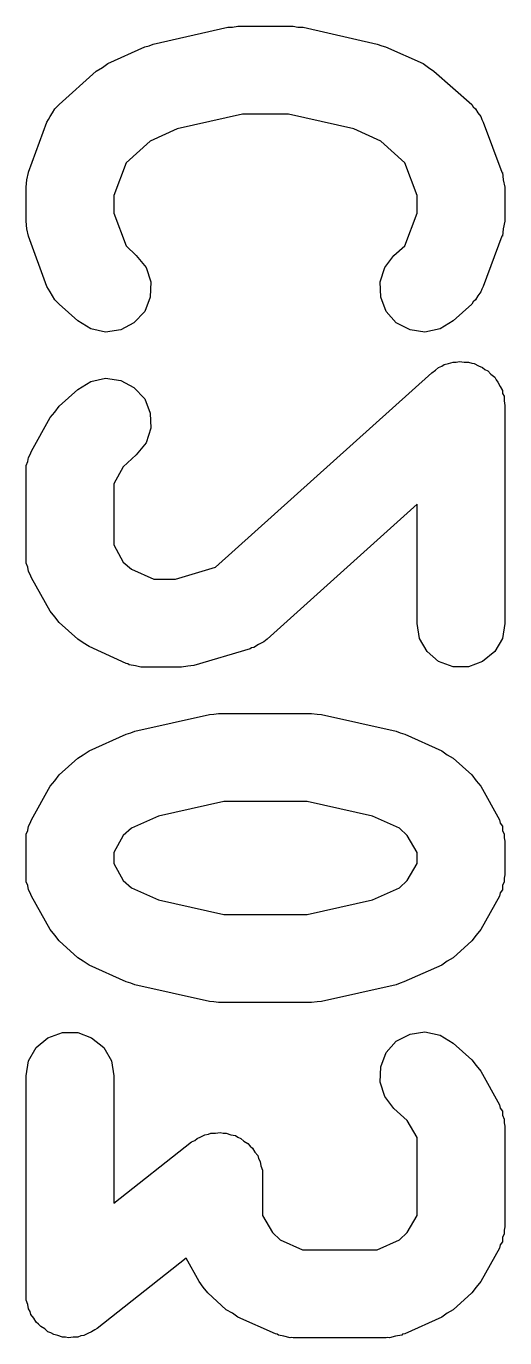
# Model space of a CAD drawing. Extents: x 103 to 139.4, y -103.3 to -91.2.
# Drawn here: x 108.895 to 109.517, y -93.352 to -91.648 of the extents above; entities that cross this region are included whole.
import ezdxf

# ---------------------------------------------------------------- set-up
doc = ezdxf.new("R2010")
doc.units = 0
doc.header["$MEASUREMENT"] = 0
doc.layers.add('BLACK', color=7, linetype='CONTINUOUS')

msp = doc.modelspace()

# ---------------------------------------------------------------- linework, layer by layer
at = {"layer": 'Black'}
for p, q in [((109.06, -91.6714), (109.157, -91.6496)), ((109.157, -91.6496), (109.163, -91.6493)), ((109.163, -91.6493), (109.17, -91.6482)), ((109.17, -91.6482), (109.242, -91.6482)), ((109.242, -91.6482), (109.248, -91.6493)), ((109.248, -91.6493), (109.255, -91.6496)), ((109.255, -91.6496), (109.351, -91.6714)), ((109.001, -91.6968), (109.049, -91.675)), ((109.049, -91.675), (109.055, -91.6736)), ((109.055, -91.6736), (109.06, -91.6714)), ((109.351, -91.6714), (109.357, -91.6736)), ((109.357, -91.6736), (109.362, -91.675)), ((109.362, -91.675), (109.411, -91.6968)), ((108.986, -91.7064), (108.994, -91.7017)), ((108.994, -91.7017), (109.001, -91.6968)), ((109.411, -91.6968), (109.418, -91.7017)), ((109.418, -91.7017), (109.425, -91.7064)), ((108.938, -91.7499), (108.986, -91.7064)), ((109.425, -91.7064), (109.474, -91.7499)), ((108.929, -91.7607), (108.932, -91.7554)), ((108.932, -91.7554), (108.935, -91.753)), ((108.935, -91.753), (108.938, -91.7499)), ((109.474, -91.7499), (109.476, -91.753)), ((109.476, -91.753), (109.479, -91.7554)), ((109.479, -91.7554), (109.482, -91.7607)), ((108.898, -91.8379), (108.922, -91.7726)), ((108.922, -91.7726), (108.924, -91.7693)), ((108.924, -91.7693), (108.926, -91.7656)), ((108.926, -91.7656), (108.929, -91.7607)), ((109.176, -91.7625), (109.091, -91.7816)), ((109.236, -91.7625), (109.176, -91.7625)), ((109.321, -91.7816), (109.236, -91.7625)), ((109.482, -91.7607), (109.486, -91.7656)), ((109.486, -91.7656), (109.487, -91.7692)), ((109.487, -91.7692), (109.489, -91.7726)), ((109.489, -91.7726), (109.513, -91.8379)), ((109.091, -91.7816), (109.056, -91.7973)), ((109.356, -91.7973), (109.321, -91.7816)), ((109.056, -91.7973), (109.025, -91.8255)), ((109.387, -91.8255), (109.356, -91.7973)), ((108.896, -91.8477), (108.898, -91.8382)), ((108.898, -91.8381), (108.898, -91.8379)), ((108.898, -91.8382), (108.898, -91.8381)), ((109.025, -91.8255), (109.009, -91.868)), ((109.403, -91.868), (109.387, -91.8255)), ((109.513, -91.8379), (109.513, -91.8381)), ((109.513, -91.8381), (109.514, -91.8382)), ((109.514, -91.8382), (109.515, -91.8478)), ((108.895, -91.8574), (108.896, -91.8477)), ((108.895, -91.8576), (108.895, -91.8574)), ((108.895, -91.8577), (108.895, -91.8576)), ((108.895, -91.9013), (108.895, -91.8577)), ((109.515, -91.8478), (109.517, -91.8574)), ((109.517, -91.8574), (109.517, -91.8576)), ((109.517, -91.8576), (109.517, -91.8577)), ((109.517, -91.8577), (109.517, -91.9013)), ((109.009, -91.868), (109.009, -91.891)), ((109.403, -91.891), (109.403, -91.868)), ((109.009, -91.891), (109.025, -91.9335)), ((109.387, -91.9335), (109.403, -91.891)), ((108.895, -91.9014), (108.895, -91.9013)), ((108.895, -91.9016), (108.895, -91.9014)), ((108.896, -91.9112), (108.895, -91.9016)), ((109.517, -91.9016), (109.515, -91.9112)), ((109.517, -91.9013), (109.517, -91.9014)), ((109.517, -91.9014), (109.517, -91.9016)), ((108.898, -91.9208), (108.896, -91.9112)), ((108.898, -91.921), (108.898, -91.9208)), ((108.898, -91.9211), (108.898, -91.921)), ((108.922, -91.9864), (108.898, -91.9211)), ((109.513, -91.9211), (109.489, -91.9864)), ((109.514, -91.9208), (109.513, -91.921)), ((109.513, -91.921), (109.513, -91.9211)), ((109.515, -91.9112), (109.514, -91.9208)), ((109.025, -91.9335), (109.038, -91.9459)), ((109.373, -91.9459), (109.387, -91.9335)), ((109.038, -91.9459), (109.051, -91.9615)), ((109.361, -91.9615), (109.373, -91.9459)), ((109.051, -91.9615), (109.057, -91.9804)), ((109.355, -91.9804), (109.361, -91.9615)), ((108.924, -91.9898), (108.922, -91.9864)), ((108.926, -91.9934), (108.924, -91.9898)), ((108.929, -91.9983), (108.926, -91.9934)), ((109.057, -91.9804), (109.056, -92.0002)), ((109.356, -92.0002), (109.355, -91.9804)), ((109.486, -91.9934), (109.482, -91.9983)), ((109.487, -91.9898), (109.486, -91.9934)), ((109.489, -91.9864), (109.487, -91.9898)), ((108.932, -92.0036), (108.929, -91.9983)), ((108.935, -92.006), (108.932, -92.0036)), ((108.938, -92.0091), (108.935, -92.006)), ((108.962, -92.0309), (108.938, -92.0091)), ((109.056, -92.0002), (109.049, -92.0186)), ((109.363, -92.0186), (109.356, -92.0002)), ((109.474, -92.0091), (109.45, -92.0309)), ((109.476, -92.006), (109.474, -92.0091)), ((109.479, -92.0036), (109.476, -92.006)), ((109.482, -91.9983), (109.479, -92.0036)), ((109.049, -92.0186), (109.035, -92.0334)), ((109.376, -92.0334), (109.363, -92.0186)), ((108.979, -92.0414), (108.962, -92.0309)), ((108.998, -92.0455), (108.979, -92.0414)), ((109.018, -92.0427), (108.998, -92.0455)), ((109.035, -92.0334), (109.018, -92.0427)), ((109.394, -92.0427), (109.376, -92.0334)), ((109.413, -92.0455), (109.394, -92.0427)), ((109.433, -92.0414), (109.413, -92.0455)), ((109.45, -92.0309), (109.433, -92.0414)), ((109.422, -92.0983), (109.427, -92.0951)), ((109.427, -92.0951), (109.431, -92.0913)), ((109.431, -92.0913), (109.435, -92.0899)), ((109.435, -92.0899), (109.438, -92.0878)), ((109.438, -92.0878), (109.444, -92.0865)), ((109.444, -92.0865), (109.45, -92.0845)), ((109.45, -92.0845), (109.454, -92.0845)), ((109.454, -92.0845), (109.458, -92.0837)), ((109.458, -92.0837), (109.464, -92.0845)), ((109.464, -92.0845), (109.47, -92.0845)), ((109.47, -92.0845), (109.474, -92.0859)), ((109.474, -92.0859), (109.477, -92.0864)), ((109.477, -92.0864), (109.483, -92.0892)), ((109.483, -92.0892), (109.488, -92.0913)), ((109.488, -92.0913), (109.491, -92.0939)), ((109.491, -92.0939), (109.495, -92.0957)), ((109.495, -92.0957), (109.499, -92.1002)), ((108.962, -92.1201), (108.979, -92.1096)), ((108.979, -92.1096), (108.998, -92.1054)), ((108.998, -92.1054), (109.018, -92.1082)), ((109.018, -92.1082), (109.035, -92.1175)), ((109.141, -92.351), (109.422, -92.0983)), ((109.499, -92.1002), (109.504, -92.104)), ((109.504, -92.104), (109.506, -92.1075)), ((109.506, -92.1075), (109.508, -92.1105)), ((109.508, -92.1105), (109.511, -92.116)), ((108.938, -92.1418), (108.962, -92.1201)), ((109.035, -92.1175), (109.049, -92.1323)), ((109.511, -92.116), (109.514, -92.1212)), ((109.514, -92.1212), (109.514, -92.1252)), ((109.514, -92.1252), (109.516, -92.1289)), ((109.516, -92.1289), (109.516, -92.1349)), ((108.932, -92.1493), (108.938, -92.1418)), ((109.049, -92.1323), (109.056, -92.1507)), ((109.516, -92.1349), (109.517, -92.1408)), ((109.517, -92.1408), (109.517, -92.4238)), ((108.902, -92.2001), (108.926, -92.1566)), ((108.926, -92.1566), (108.932, -92.1493)), ((109.056, -92.1507), (109.057, -92.1705)), ((109.057, -92.1705), (109.051, -92.1894)), ((109.051, -92.1894), (109.038, -92.205)), ((108.895, -92.2189), (108.897, -92.2137)), ((108.897, -92.2137), (108.898, -92.2083)), ((108.898, -92.2083), (108.9, -92.2044)), ((108.9, -92.2044), (108.902, -92.2001)), ((109.038, -92.205), (109.021, -92.2204)), ((108.895, -92.2234), (108.895, -92.2189)), ((108.895, -92.2279), (108.895, -92.2234)), ((108.895, -92.3367), (108.895, -92.2279)), ((109.021, -92.2204), (109.009, -92.2427)), ((109.009, -92.2427), (109.009, -92.3219)), ((109.403, -92.2691), (109.208, -92.4445)), ((109.403, -92.4238), (109.403, -92.2691)), ((109.009, -92.3219), (109.021, -92.3442)), ((108.895, -92.3412), (108.895, -92.3367)), ((108.895, -92.3457), (108.895, -92.3412)), ((108.897, -92.3509), (108.895, -92.3457)), ((108.898, -92.3563), (108.897, -92.3509)), ((109.021, -92.3442), (109.032, -92.3536)), ((109.089, -92.3666), (109.141, -92.351)), ((108.9, -92.3602), (108.898, -92.3563)), ((108.902, -92.3645), (108.9, -92.3602)), ((108.926, -92.408), (108.902, -92.3645)), ((109.032, -92.3536), (109.061, -92.3666)), ((109.061, -92.3666), (109.089, -92.3666)), ((108.932, -92.4153), (108.926, -92.408)), ((108.938, -92.4227), (108.932, -92.4153)), ((108.962, -92.4445), (108.938, -92.4227)), ((109.406, -92.4433), (109.403, -92.4238)), ((109.517, -92.4238), (109.514, -92.4433)), ((108.969, -92.4492), (108.962, -92.4445)), ((108.977, -92.4541), (108.969, -92.4492)), ((109.025, -92.4759), (108.977, -92.4541)), ((109.197, -92.4511), (109.191, -92.455)), ((109.204, -92.4478), (109.197, -92.4511)), ((109.206, -92.4459), (109.204, -92.4478)), ((109.208, -92.4445), (109.206, -92.4459)), ((109.416, -92.4605), (109.406, -92.4433)), ((109.514, -92.4433), (109.504, -92.4605)), ((109.186, -92.4568), (109.113, -92.4785)), ((109.188, -92.4556), (109.186, -92.4568)), ((109.191, -92.455), (109.188, -92.4556)), ((109.431, -92.4733), (109.416, -92.4605)), ((109.504, -92.4605), (109.488, -92.4733)), ((109.027, -92.4764), (109.025, -92.4759)), ((109.029, -92.4775), (109.027, -92.4764)), ((109.037, -92.4789), (109.029, -92.4775)), ((109.044, -92.4808), (109.037, -92.4789)), ((109.046, -92.4806), (109.044, -92.4808)), ((109.049, -92.4809), (109.046, -92.4806)), ((109.097, -92.4809), (109.049, -92.4809)), ((109.105, -92.4795), (109.097, -92.4809)), ((109.113, -92.4785), (109.105, -92.4795)), ((109.45, -92.4801), (109.431, -92.4733)), ((109.47, -92.4801), (109.45, -92.4801)), ((109.488, -92.4733), (109.47, -92.4801)), ((109.036, -92.564), (109.133, -92.5422)), ((109.133, -92.5422), (109.139, -92.5419)), ((109.139, -92.5419), (109.145, -92.5408)), ((109.145, -92.5408), (109.266, -92.5408)), ((109.266, -92.5408), (109.273, -92.5419)), ((109.273, -92.5419), (109.279, -92.5422)), ((109.279, -92.5422), (109.376, -92.564)), ((108.977, -92.5894), (109.025, -92.5676)), ((109.025, -92.5676), (109.031, -92.5662)), ((109.031, -92.5662), (109.036, -92.564)), ((109.376, -92.564), (109.381, -92.5662)), ((109.381, -92.5662), (109.387, -92.5676)), ((109.387, -92.5676), (109.435, -92.5894)), ((108.969, -92.5944), (108.977, -92.5894)), ((109.435, -92.5894), (109.442, -92.5944)), ((108.938, -92.6208), (108.962, -92.599)), ((108.962, -92.599), (108.969, -92.5944)), ((109.442, -92.5944), (109.45, -92.599)), ((109.45, -92.599), (109.474, -92.6208)), ((108.932, -92.6282), (108.938, -92.6208)), ((109.474, -92.6208), (109.48, -92.6282)), ((108.902, -92.6791), (108.926, -92.6355)), ((108.926, -92.6355), (108.932, -92.6282)), ((109.48, -92.6282), (109.486, -92.6355)), ((109.486, -92.6355), (109.51, -92.6791)), ((109.152, -92.6551), (109.067, -92.6742)), ((109.26, -92.6551), (109.152, -92.6551)), ((109.345, -92.6742), (109.26, -92.6551)), ((109.067, -92.6742), (109.032, -92.69)), ((109.38, -92.69), (109.345, -92.6742)), ((108.895, -92.6978), (108.897, -92.6927)), ((108.897, -92.6927), (108.898, -92.6873)), ((108.898, -92.6873), (108.9, -92.6834)), ((108.9, -92.6834), (108.902, -92.6791)), ((109.032, -92.69), (109.021, -92.6994)), ((109.39, -92.6994), (109.38, -92.69)), ((109.51, -92.6791), (109.511, -92.6834)), ((109.511, -92.6834), (109.514, -92.6873)), ((109.514, -92.6873), (109.514, -92.6927)), ((109.514, -92.6927), (109.516, -92.6978)), ((108.895, -92.7024), (108.895, -92.6978)), ((108.895, -92.7068), (108.895, -92.7024)), ((108.895, -92.7504), (108.895, -92.7068)), ((109.021, -92.6994), (109.009, -92.7216)), ((109.403, -92.7216), (109.39, -92.6994)), ((109.516, -92.6978), (109.516, -92.7024)), ((109.516, -92.7024), (109.517, -92.7068)), ((109.517, -92.7068), (109.517, -92.7504)), ((109.009, -92.7216), (109.009, -92.7356)), ((109.403, -92.7356), (109.403, -92.7216)), ((109.009, -92.7356), (109.021, -92.7578)), ((109.39, -92.7578), (109.403, -92.7356)), ((108.895, -92.7548), (108.895, -92.7504)), ((108.895, -92.7594), (108.895, -92.7548)), ((108.897, -92.7645), (108.895, -92.7594)), ((109.021, -92.7578), (109.032, -92.7672)), ((109.38, -92.7672), (109.39, -92.7578)), ((109.516, -92.7594), (109.514, -92.7645)), ((109.517, -92.7504), (109.516, -92.7548)), ((109.516, -92.7548), (109.516, -92.7594)), ((108.898, -92.7699), (108.897, -92.7645)), ((108.9, -92.7738), (108.898, -92.7699)), ((108.902, -92.7781), (108.9, -92.7738)), ((109.032, -92.7672), (109.067, -92.783)), ((109.345, -92.783), (109.38, -92.7672)), ((109.511, -92.7738), (109.51, -92.7781)), ((109.514, -92.7699), (109.511, -92.7738)), ((109.514, -92.7645), (109.514, -92.7699)), ((108.926, -92.8217), (108.902, -92.7781)), ((109.067, -92.783), (109.152, -92.8021)), ((109.26, -92.8021), (109.345, -92.783)), ((109.51, -92.7781), (109.486, -92.8217)), ((109.152, -92.8021), (109.26, -92.8021)), ((108.932, -92.829), (108.926, -92.8217)), ((108.938, -92.8364), (108.932, -92.829)), ((109.48, -92.829), (109.474, -92.8364)), ((109.486, -92.8217), (109.48, -92.829)), ((108.962, -92.8582), (108.938, -92.8364)), ((109.474, -92.8364), (109.45, -92.8582)), ((108.969, -92.8628), (108.962, -92.8582)), ((108.977, -92.8678), (108.969, -92.8628)), ((109.442, -92.8628), (109.435, -92.8678)), ((109.45, -92.8582), (109.442, -92.8628)), ((109.025, -92.8896), (108.977, -92.8678)), ((109.435, -92.8678), (109.386, -92.8896)), ((109.031, -92.891), (109.025, -92.8896)), ((109.036, -92.8932), (109.031, -92.891)), ((109.133, -92.915), (109.036, -92.8932)), ((109.376, -92.8932), (109.279, -92.915)), ((109.381, -92.891), (109.376, -92.8932)), ((109.386, -92.8896), (109.381, -92.891)), ((109.139, -92.9153), (109.133, -92.915)), ((109.145, -92.9164), (109.139, -92.9153)), ((109.266, -92.9164), (109.145, -92.9164)), ((109.273, -92.9153), (109.266, -92.9164)), ((109.279, -92.915), (109.273, -92.9153)), ((108.908, -92.9749), (108.923, -92.9621)), ((108.923, -92.9621), (108.942, -92.9553)), ((108.942, -92.9553), (108.962, -92.9553)), ((108.962, -92.9553), (108.98, -92.9621)), ((108.98, -92.9621), (108.996, -92.9749)), ((109.376, -92.9666), (109.394, -92.9573)), ((109.394, -92.9573), (109.413, -92.9545)), ((109.413, -92.9545), (109.433, -92.9586)), ((109.433, -92.9586), (109.45, -92.9692)), ((108.898, -92.9921), (108.908, -92.9749)), ((108.996, -92.9749), (109.006, -92.9921)), ((109.356, -92.9998), (109.363, -92.9814)), ((109.363, -92.9814), (109.376, -92.9666)), ((109.45, -92.9692), (109.474, -92.9909)), ((108.895, -93.0116), (108.898, -92.9921)), ((109.006, -92.9921), (109.009, -93.0116)), ((109.474, -92.9909), (109.48, -92.9983)), ((109.48, -92.9983), (109.486, -93.0056)), ((108.895, -93.2947), (108.895, -93.0116)), ((109.009, -93.0116), (109.009, -93.1769)), ((109.355, -93.0196), (109.356, -92.9998)), ((109.486, -93.0056), (109.51, -93.0492)), ((109.361, -93.0385), (109.355, -93.0196)), ((109.373, -93.0541), (109.361, -93.0385)), ((109.51, -93.0492), (109.511, -93.0535)), ((109.39, -93.0695), (109.373, -93.0541)), ((109.511, -93.0535), (109.514, -93.0574)), ((109.514, -93.0574), (109.514, -93.0628)), ((109.514, -93.0628), (109.516, -93.0679)), ((109.403, -93.0918), (109.39, -93.0695)), ((109.516, -93.0679), (109.516, -93.0725)), ((109.516, -93.0725), (109.517, -93.0769)), ((109.517, -93.0769), (109.517, -93.2076)), ((109.009, -93.1769), (109.11, -93.0974)), ((109.11, -93.0974), (109.114, -93.0954)), ((109.114, -93.0954), (109.117, -93.0928)), ((109.117, -93.0928), (109.122, -93.0908)), ((109.122, -93.0908), (109.127, -93.088)), ((109.127, -93.088), (109.132, -93.0874)), ((109.132, -93.0874), (109.135, -93.086)), ((109.135, -93.086), (109.141, -93.086)), ((109.141, -93.086), (109.147, -93.0851)), ((109.147, -93.0851), (109.151, -93.086)), ((109.151, -93.086), (109.155, -93.086)), ((109.155, -93.086), (109.161, -93.088)), ((109.161, -93.088), (109.167, -93.0892)), ((109.167, -93.0892), (109.17, -93.0914)), ((109.17, -93.0914), (109.174, -93.0928)), ((109.174, -93.0928), (109.178, -93.0965)), ((109.178, -93.0965), (109.183, -93.0996)), ((109.183, -93.0996), (109.186, -93.1029)), ((109.403, -93.1928), (109.403, -93.0918)), ((109.186, -93.1029), (109.189, -93.1055)), ((109.189, -93.1055), (109.192, -93.1106)), ((109.192, -93.1106), (109.196, -93.1152)), ((109.196, -93.1152), (109.197, -93.1191)), ((109.197, -93.1191), (109.199, -93.1227)), ((109.199, -93.1227), (109.2, -93.1285)), ((109.2, -93.1285), (109.202, -93.1341)), ((109.202, -93.1341), (109.202, -93.1382)), ((109.202, -93.1382), (109.202, -93.1423)), ((109.202, -93.1423), (109.202, -93.1928)), ((109.202, -93.1928), (109.215, -93.215)), ((109.39, -93.215), (109.403, -93.1928)), ((109.215, -93.215), (109.225, -93.2244)), ((109.38, -93.2244), (109.39, -93.215)), ((109.516, -93.2166), (109.514, -93.2217)), ((109.517, -93.2076), (109.516, -93.212)), ((109.516, -93.212), (109.516, -93.2166)), ((109.225, -93.2244), (109.254, -93.2375)), ((109.254, -93.2375), (109.351, -93.2375)), ((109.351, -93.2375), (109.38, -93.2244)), ((109.51, -93.2353), (109.486, -93.2789)), ((109.511, -93.231), (109.51, -93.2353)), ((109.514, -93.2271), (109.511, -93.231)), ((109.514, -93.2217), (109.514, -93.2271)), ((109.103, -93.2486), (108.987, -93.3396)), ((109.12, -93.2789), (109.103, -93.2486)), ((109.125, -93.2862), (109.12, -93.2789)), ((109.131, -93.2936), (109.125, -93.2862)), ((109.48, -93.2862), (109.474, -93.2936)), ((109.486, -93.2789), (109.48, -93.2862)), ((108.895, -93.2987), (108.895, -93.2947)), ((108.895, -93.3028), (108.895, -93.2987)), ((108.897, -93.3084), (108.895, -93.3028)), ((109.155, -93.3154), (109.131, -93.2936)), ((109.474, -93.2936), (109.45, -93.3154)), ((108.898, -93.3142), (108.897, -93.3084)), ((108.9, -93.3178), (108.898, -93.3142)), ((108.901, -93.3217), (108.9, -93.3178)), ((108.905, -93.3263), (108.901, -93.3217)), ((109.163, -93.32), (109.155, -93.3154)), ((109.17, -93.325), (109.163, -93.32)), ((109.442, -93.32), (109.435, -93.325)), ((109.45, -93.3154), (109.442, -93.32)), ((108.908, -93.3314), (108.905, -93.3263)), ((108.911, -93.334), (108.908, -93.3314)), ((108.914, -93.3373), (108.911, -93.334)), ((108.919, -93.3404), (108.914, -93.3373)), ((108.987, -93.3396), (108.984, -93.3415)), ((109.219, -93.3468), (109.17, -93.325)), ((109.435, -93.325), (109.387, -93.3468)), ((108.923, -93.3442), (108.919, -93.3404)), ((108.927, -93.3456), (108.923, -93.3442)), ((108.931, -93.3477), (108.927, -93.3456)), ((108.936, -93.3489), (108.931, -93.3477)), ((108.942, -93.3509), (108.936, -93.3489)), ((108.946, -93.3509), (108.942, -93.3509)), ((108.95, -93.3518), (108.946, -93.3509)), ((108.956, -93.3509), (108.95, -93.3518)), ((108.962, -93.3509), (108.956, -93.3509)), ((108.966, -93.3495), (108.962, -93.3509)), ((108.97, -93.3489), (108.966, -93.3495)), ((108.975, -93.3462), (108.97, -93.3489)), ((108.98, -93.3442), (108.975, -93.3462)), ((108.984, -93.3415), (108.98, -93.3442)), ((109.221, -93.3473), (109.219, -93.3468)), ((109.223, -93.3484), (109.221, -93.3473)), ((109.23, -93.3497), (109.223, -93.3484)), ((109.238, -93.3517), (109.23, -93.3497)), ((109.24, -93.3514), (109.238, -93.3517)), ((109.242, -93.3518), (109.24, -93.3514)), ((109.363, -93.3518), (109.242, -93.3518)), ((109.365, -93.3514), (109.363, -93.3518)), ((109.367, -93.3517), (109.365, -93.3514)), ((109.375, -93.3497), (109.367, -93.3517)), ((109.383, -93.3484), (109.375, -93.3497)), ((109.384, -93.3473), (109.383, -93.3484)), ((109.387, -93.3468), (109.384, -93.3473))]:
    msp.add_line(p, q, dxfattribs=at)

doc.saveas('drawing.dxf')
